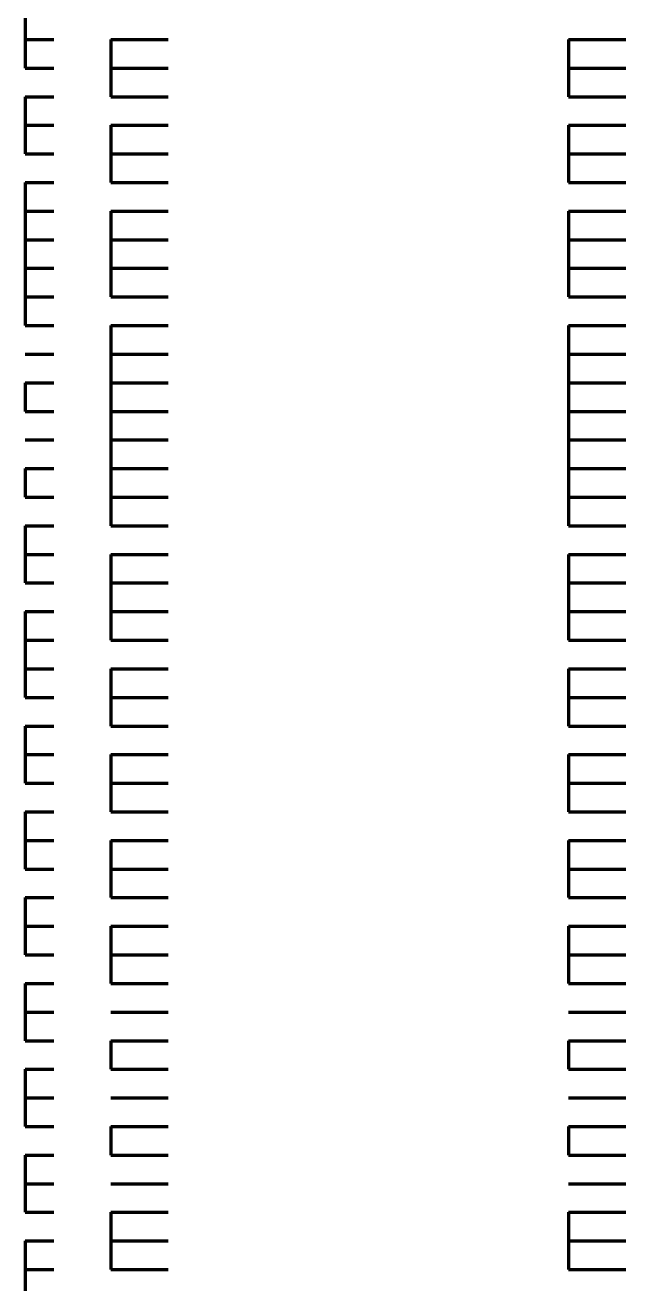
# Model space of a CAD drawing. Header units: inches. Extents: x 16 to 776, y 37 to 575.
# Drawn here: x 298.5 to 302, y 327.58 to 334.92 of the extents above; entities that cross this region are included whole.
import ezdxf

# ---------------------------------------------------------------- set-up
doc = ezdxf.new("R2010")
doc.units = ezdxf.units.IN
doc.header["$MEASUREMENT"] = 0
doc.layers.add('P', color=250, linetype='CONTINUOUS', lineweight=100)

msp = doc.modelspace()

# ---------------------------------------------------------------- linework, layer by layer
at = {"layer": 'P', "color": 0, "linetype": 'Continuous'}
for points in [[(298.5, 335), (298.5, 334.8333)], [(298.5, 334.8333), (298.5, 334.8333)], [(298.5, 334.8333), (298.6667, 334.8333)], [(298.5, 334.8333), (298.5, 334.6667)], [(298.5, 334.8333), (298.6667, 334.8333)], [(298.5, 334.8333), (298.5, 334.8333)], [(299, 334.8333), (299.1667, 334.8333)], [(299, 334.8333), (299, 334.6667)], [(299, 334.8333), (299.1667, 334.8333)], [(299.1667, 334.8333), (299.3333, 334.8333)], [(299.1667, 334.8333), (299.3333, 334.8333)], [(301.6667, 334.8333), (301.8333, 334.8333)], [(301.6667, 334.8333), (301.6667, 334.6667)], [(301.6667, 334.8333), (301.8333, 334.8333)], [(301.8333, 334.8333), (302, 334.8333)], [(301.8333, 334.8333), (302, 334.8333)], [(298.5, 334.6667), (298.5, 334.6667)], [(298.5, 334.6667), (298.6667, 334.6667)], [(298.5, 334.6667), (298.6667, 334.6667)], [(298.5, 334.6667), (298.5, 334.6667)], [(299, 334.6667), (299.1667, 334.6667)], [(299, 334.6667), (299, 334.5)], [(299, 334.6667), (299.1667, 334.6667)], [(299.1667, 334.6667), (299.3333, 334.6667)], [(299.1667, 334.6667), (299.3333, 334.6667)], [(301.6667, 334.6667), (301.8333, 334.6667)], [(301.6667, 334.6667), (301.6667, 334.5)], [(301.6667, 334.6667), (301.8333, 334.6667)], [(301.8333, 334.6667), (302, 334.6667)], [(301.8333, 334.6667), (302, 334.6667)], [(298.5, 334.5), (298.5, 334.5)], [(298.5, 334.5), (298.6667, 334.5)], [(298.5, 334.5), (298.5, 334.5)], [(298.5, 334.5), (298.5, 334.5)], [(298.5, 334.5), (298.6667, 334.5)], [(298.5, 334.5), (298.6667, 334.5)], [(298.5, 334.5), (298.5, 334.5)], [(298.5, 334.5), (298.5, 334.3333)], [(298.5, 334.5), (298.6667, 334.5)], [(298.5, 334.5), (298.5, 334.5)], [(299, 334.5), (299.1667, 334.5)], [(299, 334.5), (299.1667, 334.5)], [(299, 334.5), (299.1667, 334.5)], [(299, 334.5), (299.1667, 334.5)], [(299, 334.5), (299.1667, 334.5)], [(299, 334.5), (299.1667, 334.5)], [(299.1667, 334.5), (299.3333, 334.5)], [(299.1667, 334.5), (299.3333, 334.5)], [(299.1667, 334.5), (299.3333, 334.5)], [(299.1667, 334.5), (299.3333, 334.5)], [(299.1667, 334.5), (299.3333, 334.5)], [(299.1667, 334.5), (299.3333, 334.5)], [(301.6667, 334.5), (301.8333, 334.5)], [(301.6667, 334.5), (301.8333, 334.5)], [(301.6667, 334.5), (301.8333, 334.5)], [(301.6667, 334.5), (301.8333, 334.5)], [(301.6667, 334.5), (301.8333, 334.5)], [(301.6667, 334.5), (301.8333, 334.5)], [(301.8333, 334.5), (302, 334.5)], [(301.8333, 334.5), (302, 334.5)], [(301.8333, 334.5), (302, 334.5)], [(301.8333, 334.5), (302, 334.5)], [(301.8333, 334.5), (302, 334.5)], [(301.8333, 334.5), (302, 334.5)], [(298.5, 334.3333), (298.5, 334.3333)], [(298.5, 334.3333), (298.6667, 334.3333)], [(298.5, 334.3333), (298.5, 334.1667)], [(298.5, 334.3333), (298.6667, 334.3333)], [(298.5, 334.3333), (298.5, 334.3333)], [(299, 334.3333), (299.1667, 334.3333)], [(299, 334.3333), (299, 334.1667)], [(299, 334.3333), (299.1667, 334.3333)], [(299.1667, 334.3333), (299.3333, 334.3333)], [(299.1667, 334.3333), (299.3333, 334.3333)], [(301.6667, 334.3333), (301.8333, 334.3333)], [(301.6667, 334.3333), (301.6667, 334.1667)], [(301.6667, 334.3333), (301.8333, 334.3333)], [(301.8333, 334.3333), (302, 334.3333)], [(301.8333, 334.3333), (302, 334.3333)], [(298.5, 334.1667), (298.5, 334.1667)], [(298.5, 334.1667), (298.6667, 334.1667)], [(298.5, 334.1667), (298.6667, 334.1667)], [(298.5, 334.1667), (298.5, 334.1667)], [(299, 334.1667), (299.1667, 334.1667)], [(299, 334.1667), (299, 334)], [(299, 334.1667), (299.1667, 334.1667)], [(299.1667, 334.1667), (299.3333, 334.1667)], [(299.1667, 334.1667), (299.3333, 334.1667)], [(301.6667, 334.1667), (301.8333, 334.1667)], [(301.6667, 334.1667), (301.6667, 334)], [(301.6667, 334.1667), (301.8333, 334.1667)], [(301.8333, 334.1667), (302, 334.1667)], [(301.8333, 334.1667), (302, 334.1667)], [(298.5, 334), (298.5, 334)], [(298.5, 334), (298.6667, 334)], [(298.5, 334), (298.5, 334)], [(298.5, 334), (298.5, 334)], [(298.5, 334), (298.6667, 334)], [(298.5, 334), (298.6667, 334)], [(298.5, 334), (298.5, 334)], [(298.5, 334), (298.5, 333.8333)], [(298.5, 334), (298.6667, 334)], [(298.5, 334), (298.5, 334)], [(299, 334), (299.1667, 334)], [(299, 334), (299.1667, 334)], [(299, 334), (299.1667, 334)], [(299, 334), (299.1667, 334)], [(299, 334), (299.1667, 334)], [(299, 334), (299.1667, 334)], [(299.1667, 334), (299.3333, 334)], [(299.1667, 334), (299.3333, 334)], [(299.1667, 334), (299.3333, 334)], [(299.1667, 334), (299.3333, 334)], [(299.1667, 334), (299.3333, 334)], [(299.1667, 334), (299.3333, 334)], [(301.6667, 334), (301.8333, 334)], [(301.6667, 334), (301.8333, 334)], [(301.6667, 334), (301.8333, 334)], [(301.6667, 334), (301.8333, 334)], [(301.6667, 334), (301.8333, 334)], [(301.6667, 334), (301.8333, 334)], [(301.8333, 334), (302, 334)], [(301.8333, 334), (302, 334)], [(301.8333, 334), (302, 334)], [(301.8333, 334), (302, 334)], [(301.8333, 334), (302, 334)], [(301.8333, 334), (302, 334)], [(298.5, 333.8333), (298.5, 333.8333)], [(298.5, 333.8333), (298.6667, 333.8333)], [(298.5, 333.8333), (298.5, 333.6667)], [(298.5, 333.8333), (298.6667, 333.8333)], [(298.5, 333.8333), (298.5, 333.8333)], [(299, 333.8333), (299.1667, 333.8333)], [(299, 333.8333), (299, 333.6667)], [(299, 333.8333), (299.1667, 333.8333)], [(299.1667, 333.8333), (299.3333, 333.8333)], [(299.1667, 333.8333), (299.3333, 333.8333)], [(301.6667, 333.8333), (301.8333, 333.8333)], [(301.6667, 333.8333), (301.6667, 333.6667)], [(301.6667, 333.8333), (301.8333, 333.8333)], [(301.8333, 333.8333), (302, 333.8333)], [(301.8333, 333.8333), (302, 333.8333)], [(298.5, 333.6667), (298.5, 333.6667)], [(298.5, 333.6667), (298.6667, 333.6667)], [(298.5, 333.6667), (298.5, 333.6667)], [(298.5, 333.6667), (298.6667, 333.6667)], [(298.5, 333.6667), (298.6667, 333.6667)], [(298.5, 333.6667), (298.5, 333.6667)], [(298.5, 333.6667), (298.5, 333.5)], [(298.5, 333.6667), (298.6667, 333.6667)], [(298.5, 333.6667), (298.5, 333.6667)], [(299, 333.6667), (299.1667, 333.6667)], [(299, 333.6667), (299, 333.6667)], [(299, 333.6667), (299.1667, 333.6667)], [(299, 333.6667), (299.1667, 333.6667)], [(299, 333.6667), (299, 333.5)], [(299, 333.6667), (299.1667, 333.6667)], [(299.1667, 333.6667), (299.3333, 333.6667)], [(299.1667, 333.6667), (299.3333, 333.6667)], [(299.1667, 333.6667), (299.3333, 333.6667)], [(299.1667, 333.6667), (299.3333, 333.6667)], [(301.6667, 333.6667), (301.8333, 333.6667)], [(301.6667, 333.6667), (301.6667, 333.6667)], [(301.6667, 333.6667), (301.8333, 333.6667)], [(301.6667, 333.6667), (301.8333, 333.6667)], [(301.6667, 333.6667), (301.6667, 333.5)], [(301.6667, 333.6667), (301.8333, 333.6667)], [(301.8333, 333.6667), (302, 333.6667)], [(301.8333, 333.6667), (302, 333.6667)], [(301.8333, 333.6667), (302, 333.6667)], [(301.8333, 333.6667), (302, 333.6667)], [(298.5, 333.5), (298.5, 333.5)], [(298.5, 333.5), (298.6667, 333.5)], [(298.5, 333.5), (298.5, 333.3333)], [(298.5, 333.5), (298.6667, 333.5)], [(298.5, 333.5), (298.5, 333.5)], [(299, 333.5), (299.1667, 333.5)], [(299, 333.5), (299, 333.3333)], [(299, 333.5), (299.1667, 333.5)], [(299.1667, 333.5), (299.3333, 333.5)], [(299.1667, 333.5), (299.3333, 333.5)], [(301.6667, 333.5), (301.8333, 333.5)], [(301.6667, 333.5), (301.6667, 333.3333)], [(301.6667, 333.5), (301.8333, 333.5)], [(301.8333, 333.5), (302, 333.5)], [(301.8333, 333.5), (302, 333.5)], [(298.5, 333.3333), (298.5, 333.3333)], [(298.5, 333.3333), (298.6667, 333.3333)], [(298.5, 333.3333), (298.5, 333.1667)], [(298.5, 333.3333), (298.6667, 333.3333)], [(298.5, 333.3333), (298.5, 333.3333)], [(299, 333.3333), (299.1667, 333.3333)], [(299, 333.3333), (299.1667, 333.3333)], [(299.1667, 333.3333), (299.3333, 333.3333)], [(299.1667, 333.3333), (299.3333, 333.3333)], [(301.6667, 333.3333), (301.8333, 333.3333)], [(301.6667, 333.3333), (301.8333, 333.3333)], [(301.8333, 333.3333), (302, 333.3333)], [(301.8333, 333.3333), (302, 333.3333)], [(298.5, 333.1667), (298.5, 333.1667)], [(298.5, 333.1667), (298.6667, 333.1667)], [(298.5, 333.1667), (298.5, 333.1667)], [(298.5, 333.1667), (298.6667, 333.1667)], [(298.5, 333.1667), (298.6667, 333.1667)], [(298.5, 333.1667), (298.5, 333.1667)], [(298.5, 333.1667), (298.5, 333.1667)], [(298.5, 333.1667), (298.6667, 333.1667)], [(298.5, 333.1667), (298.6667, 333.1667)], [(298.5, 333.1667), (298.5, 333.1667)], [(298.5, 333.1667), (298.6667, 333.1667)], [(298.5, 333.1667), (298.5, 333.1667)], [(298.5, 333.1667), (298.6667, 333.1667)], [(298.5, 333.1667), (298.5, 333.1667)], [(299, 333.1667), (299.1667, 333.1667)], [(299, 333.1667), (299, 333.1667)], [(299, 333.1667), (299.1667, 333.1667)], [(299, 333.1667), (299.1667, 333.1667)], [(299, 333.1667), (299, 333)], [(299, 333.1667), (299.1667, 333.1667)], [(299.1667, 333.1667), (299.3333, 333.1667)], [(299.1667, 333.1667), (299.3333, 333.1667)], [(299.1667, 333.1667), (299.3333, 333.1667)], [(299.1667, 333.1667), (299.3333, 333.1667)], [(301.6667, 333.1667), (301.8333, 333.1667)], [(301.6667, 333.1667), (301.6667, 333.1667)], [(301.6667, 333.1667), (301.8333, 333.1667)], [(301.6667, 333.1667), (301.8333, 333.1667)], [(301.6667, 333.1667), (301.6667, 333)], [(301.6667, 333.1667), (301.8333, 333.1667)], [(301.8333, 333.1667), (302, 333.1667)], [(301.8333, 333.1667), (302, 333.1667)], [(301.8333, 333.1667), (302, 333.1667)], [(301.8333, 333.1667), (302, 333.1667)], [(298.5, 333), (298.5, 333)], [(298.5, 333), (298.6667, 333)], [(298.5, 333), (298.5, 333)], [(298.5, 333), (298.6667, 333)], [(298.5, 333), (298.6667, 333)], [(298.5, 333), (298.5, 333)], [(299, 333), (299.1667, 333)], [(299, 333), (299, 332.8333)], [(299, 333), (299.1667, 333)], [(299.1667, 333), (299.3333, 333)], [(299.1667, 333), (299.3333, 333)], [(301.6667, 333), (301.8333, 333)], [(301.6667, 333), (301.6667, 332.8333)], [(301.6667, 333), (301.8333, 333)], [(301.8333, 333), (302, 333)], [(301.8333, 333), (302, 333)], [(298.5, 332.8333), (298.5, 332.8333)], [(298.5, 332.8333), (298.6667, 332.8333)], [(298.5, 332.8333), (298.5, 332.8333)], [(298.5, 332.8333), (298.5, 332.8333)], [(298.5, 332.8333), (298.6667, 332.8333)], [(298.5, 332.8333), (298.6667, 332.8333)], [(298.5, 332.8333), (298.5, 332.8333)], [(298.5, 332.8333), (298.5, 332.6667)], [(298.5, 332.8333), (298.6667, 332.8333)], [(298.5, 332.8333), (298.5, 332.8333)], [(299, 332.8333), (299.1667, 332.8333)], [(299, 332.8333), (299.1667, 332.8333)], [(299, 332.8333), (299.1667, 332.8333)], [(299, 332.8333), (299, 332.6667)], [(299, 332.8333), (299.1667, 332.8333)], [(299.1667, 332.8333), (299.3333, 332.8333)], [(299.1667, 332.8333), (299.3333, 332.8333)], [(299.1667, 332.8333), (299.3333, 332.8333)], [(299.1667, 332.8333), (299.3333, 332.8333)], [(301.6667, 332.8333), (301.8333, 332.8333)], [(301.6667, 332.8333), (301.8333, 332.8333)], [(301.6667, 332.8333), (301.8333, 332.8333)], [(301.6667, 332.8333), (301.6667, 332.6667)], [(301.6667, 332.8333), (301.8333, 332.8333)], [(301.8333, 332.8333), (302, 332.8333)], [(301.8333, 332.8333), (302, 332.8333)], [(301.8333, 332.8333), (302, 332.8333)], [(301.8333, 332.8333), (302, 332.8333)], [(298.5, 332.6667), (298.5, 332.6667)], [(298.5, 332.6667), (298.6667, 332.6667)], [(298.5, 332.6667), (298.6667, 332.6667)], [(298.5, 332.6667), (298.5, 332.6667)], [(298.5, 332.6667), (298.6667, 332.6667)], [(298.5, 332.6667), (298.5, 332.6667)], [(299, 332.6667), (299.1667, 332.6667)], [(299, 332.6667), (299, 332.5)], [(299, 332.6667), (299.1667, 332.6667)], [(299.1667, 332.6667), (299.3333, 332.6667)], [(299.1667, 332.6667), (299.3333, 332.6667)], [(301.6667, 332.6667), (301.8333, 332.6667)], [(301.6667, 332.6667), (301.6667, 332.5)], [(301.6667, 332.6667), (301.8333, 332.6667)], [(301.8333, 332.6667), (302, 332.6667)], [(301.8333, 332.6667), (302, 332.6667)], [(298.5, 332.5), (298.5, 332.5)], [(298.5, 332.5), (298.6667, 332.5)], [(298.5, 332.5), (298.5, 332.5)], [(298.5, 332.5), (298.6667, 332.5)], [(298.5, 332.5), (298.6667, 332.5)], [(298.5, 332.5), (298.5, 332.5)], [(299, 332.5), (299.1667, 332.5)], [(299, 332.5), (299, 332.3333)], [(299, 332.5), (299.1667, 332.5)], [(299.1667, 332.5), (299.3333, 332.5)], [(299.1667, 332.5), (299.3333, 332.5)], [(301.6667, 332.5), (301.8333, 332.5)], [(301.6667, 332.5), (301.6667, 332.3333)], [(301.6667, 332.5), (301.8333, 332.5)], [(301.8333, 332.5), (302, 332.5)], [(301.8333, 332.5), (302, 332.5)], [(298.5, 332.3333), (298.5, 332.3333)], [(298.5, 332.3333), (298.6667, 332.3333)], [(298.5, 332.3333), (298.5, 332.3333)], [(298.5, 332.3333), (298.5, 332.3333)], [(298.5, 332.3333), (298.6667, 332.3333)], [(298.5, 332.3333), (298.6667, 332.3333)], [(298.5, 332.3333), (298.5, 332.3333)], [(298.5, 332.3333), (298.5, 332.1667)], [(298.5, 332.3333), (298.6667, 332.3333)], [(298.5, 332.3333), (298.5, 332.3333)], [(299, 332.3333), (299.1667, 332.3333)], [(299, 332.3333), (299.1667, 332.3333)], [(299, 332.3333), (299.1667, 332.3333)], [(299, 332.3333), (299, 332.1667)], [(299, 332.3333), (299.1667, 332.3333)], [(299.1667, 332.3333), (299.3333, 332.3333)], [(299.1667, 332.3333), (299.3333, 332.3333)], [(299.1667, 332.3333), (299.3333, 332.3333)], [(299.1667, 332.3333), (299.3333, 332.3333)], [(301.6667, 332.3333), (301.8333, 332.3333)], [(301.6667, 332.3333), (301.8333, 332.3333)], [(301.6667, 332.3333), (301.8333, 332.3333)], [(301.6667, 332.3333), (301.6667, 332.1667)], [(301.6667, 332.3333), (301.8333, 332.3333)], [(301.8333, 332.3333), (302, 332.3333)], [(301.8333, 332.3333), (302, 332.3333)], [(301.8333, 332.3333), (302, 332.3333)], [(301.8333, 332.3333), (302, 332.3333)], [(298.5, 332.1667), (298.5, 332.1667)], [(298.5, 332.1667), (298.6667, 332.1667)], [(298.5, 332.1667), (298.6667, 332.1667)], [(298.5, 332.1667), (298.5, 332.1667)], [(298.5, 332.1667), (298.6667, 332.1667)], [(298.5, 332.1667), (298.5, 332.1667)], [(299, 332.1667), (299.1667, 332.1667)], [(299, 332.1667), (299, 332)], [(299, 332.1667), (299.1667, 332.1667)], [(299.1667, 332.1667), (299.3333, 332.1667)], [(299.1667, 332.1667), (299.3333, 332.1667)], [(301.6667, 332.1667), (301.8333, 332.1667)], [(301.6667, 332.1667), (301.6667, 332)], [(301.6667, 332.1667), (301.8333, 332.1667)], [(301.8333, 332.1667), (302, 332.1667)], [(301.8333, 332.1667), (302, 332.1667)], [(298.5, 332), (298.5, 332)], [(298.5, 332), (298.6667, 332)], [(298.5, 332), (298.5, 332)], [(298.5, 332), (298.6667, 332)], [(298.5, 332), (298.5, 332)], [(298.5, 332), (298.6667, 332)], [(298.5, 332), (298.6667, 332)], [(298.5, 332), (298.5, 332)], [(298.5, 332), (298.5, 331.8333)], [(298.5, 332), (298.6667, 332)], [(298.5, 332), (298.5, 332)], [(299, 332), (299.1667, 332)], [(299, 332), (299, 332)], [(299, 332), (299.1667, 332)], [(299, 332), (299.1667, 332)], [(299, 332), (299.1667, 332)], [(299.1667, 332), (299.3333, 332)], [(299.1667, 332), (299.3333, 332)], [(299.1667, 332), (299.3333, 332)], [(299.1667, 332), (299.3333, 332)], [(301.6667, 332), (301.8333, 332)], [(301.6667, 332), (301.6667, 332)], [(301.6667, 332), (301.8333, 332)], [(301.6667, 332), (301.8333, 332)], [(301.6667, 332), (301.8333, 332)], [(301.8333, 332), (302, 332)], [(301.8333, 332), (302, 332)], [(301.8333, 332), (302, 332)], [(301.8333, 332), (302, 332)], [(298.5, 331.8333), (298.5, 331.8333)], [(298.5, 331.8333), (298.6667, 331.8333)], [(298.5, 331.8333), (298.5, 331.6667)], [(298.5, 331.8333), (298.6667, 331.8333)], [(298.5, 331.8333), (298.5, 331.8333)], [(299, 331.8333), (299.1667, 331.8333)], [(299, 331.8333), (299, 331.6667)], [(299, 331.8333), (299.1667, 331.8333)], [(299.1667, 331.8333), (299.3333, 331.8333)], [(299.1667, 331.8333), (299.3333, 331.8333)], [(301.6667, 331.8333), (301.8333, 331.8333)], [(301.6667, 331.8333), (301.6667, 331.6667)], [(301.6667, 331.8333), (301.8333, 331.8333)], [(301.8333, 331.8333), (302, 331.8333)], [(301.8333, 331.8333), (302, 331.8333)], [(298.5, 331.6667), (298.5, 331.6667)], [(298.5, 331.6667), (298.6667, 331.6667)], [(298.5, 331.6667), (298.6667, 331.6667)], [(298.5, 331.6667), (298.5, 331.6667)], [(298.5, 331.6667), (298.6667, 331.6667)], [(298.5, 331.6667), (298.5, 331.6667)], [(299, 331.6667), (299.1667, 331.6667)], [(299, 331.6667), (299, 331.5)], [(299, 331.6667), (299.1667, 331.6667)], [(299.1667, 331.6667), (299.3333, 331.6667)], [(299.1667, 331.6667), (299.3333, 331.6667)], [(301.6667, 331.6667), (301.8333, 331.6667)], [(301.6667, 331.6667), (301.6667, 331.5)], [(301.6667, 331.6667), (301.8333, 331.6667)], [(301.8333, 331.6667), (302, 331.6667)], [(301.8333, 331.6667), (302, 331.6667)], [(298.5, 331.5), (298.5, 331.5)], [(298.5, 331.5), (298.6667, 331.5)], [(298.5, 331.5), (298.5, 331.5)], [(298.5, 331.5), (298.6667, 331.5)], [(298.5, 331.5), (298.5, 331.5)], [(298.5, 331.5), (298.6667, 331.5)], [(298.5, 331.5), (298.6667, 331.5)], [(298.5, 331.5), (298.5, 331.5)], [(298.5, 331.5), (298.5, 331.3333)], [(298.5, 331.5), (298.6667, 331.5)], [(298.5, 331.5), (298.5, 331.5)], [(299, 331.5), (299.1667, 331.5)], [(299, 331.5), (299, 331.5)], [(299, 331.5), (299.1667, 331.5)], [(299, 331.5), (299.1667, 331.5)], [(299, 331.5), (299, 331.3333)], [(299, 331.5), (299.1667, 331.5)], [(299.1667, 331.5), (299.3333, 331.5)], [(299.1667, 331.5), (299.3333, 331.5)], [(299.1667, 331.5), (299.3333, 331.5)], [(299.1667, 331.5), (299.3333, 331.5)], [(301.6667, 331.5), (301.8333, 331.5)], [(301.6667, 331.5), (301.6667, 331.5)], [(301.6667, 331.5), (301.8333, 331.5)], [(301.6667, 331.5), (301.8333, 331.5)], [(301.6667, 331.5), (301.6667, 331.3333)], [(301.6667, 331.5), (301.8333, 331.5)], [(301.8333, 331.5), (302, 331.5)], [(301.8333, 331.5), (302, 331.5)], [(301.8333, 331.5), (302, 331.5)], [(301.8333, 331.5), (302, 331.5)], [(298.5, 331.3333), (298.5, 331.3333)], [(298.5, 331.3333), (298.6667, 331.3333)], [(298.5, 331.3333), (298.5, 331.1667)], [(298.5, 331.3333), (298.6667, 331.3333)], [(298.5, 331.3333), (298.5, 331.3333)], [(299, 331.3333), (299.1667, 331.3333)], [(299, 331.3333), (299.1667, 331.3333)], [(299.1667, 331.3333), (299.3333, 331.3333)], [(299.1667, 331.3333), (299.3333, 331.3333)], [(301.6667, 331.3333), (301.8333, 331.3333)], [(301.6667, 331.3333), (301.8333, 331.3333)], [(301.8333, 331.3333), (302, 331.3333)], [(301.8333, 331.3333), (302, 331.3333)], [(298.5, 331.1667), (298.5, 331.1667)], [(298.5, 331.1667), (298.6667, 331.1667)], [(298.5, 331.1667), (298.5, 331)], [(298.5, 331.1667), (298.6667, 331.1667)], [(298.5, 331.1667), (298.5, 331.1667)], [(299, 331.1667), (299.1667, 331.1667)], [(299, 331.1667), (299, 331)], [(299, 331.1667), (299.1667, 331.1667)], [(299.1667, 331.1667), (299.3333, 331.1667)], [(299.1667, 331.1667), (299.3333, 331.1667)], [(301.6667, 331.1667), (301.8333, 331.1667)], [(301.6667, 331.1667), (301.6667, 331)], [(301.6667, 331.1667), (301.8333, 331.1667)], [(301.8333, 331.1667), (302, 331.1667)], [(301.8333, 331.1667), (302, 331.1667)], [(298.5, 331), (298.5, 331)], [(298.5, 331), (298.6667, 331)], [(298.5, 331), (298.5, 331)], [(298.5, 331), (298.5, 331)], [(298.5, 331), (298.6667, 331)], [(298.5, 331), (298.6667, 331)], [(298.5, 331), (298.5, 331)], [(298.5, 331), (298.6667, 331)], [(298.5, 331), (298.5, 331)], [(299, 331), (299.1667, 331)], [(299, 331), (299, 331)], [(299, 331), (299.1667, 331)], [(299, 331), (299.1667, 331)], [(299, 331), (299, 330.8333)], [(299, 331), (299.1667, 331)], [(299.1667, 331), (299.3333, 331)], [(299.1667, 331), (299.3333, 331)], [(299.1667, 331), (299.3333, 331)], [(299.1667, 331), (299.3333, 331)], [(301.6667, 331), (301.8333, 331)], [(301.6667, 331), (301.6667, 331)], [(301.6667, 331), (301.8333, 331)], [(301.6667, 331), (301.8333, 331)], [(301.6667, 331), (301.6667, 330.8333)], [(301.6667, 331), (301.8333, 331)], [(301.8333, 331), (302, 331)], [(301.8333, 331), (302, 331)], [(301.8333, 331), (302, 331)], [(301.8333, 331), (302, 331)], [(298.5, 330.8333), (298.5, 330.8333)], [(298.5, 330.8333), (298.6667, 330.8333)], [(298.5, 330.8333), (298.5, 330.6667)], [(298.5, 330.8333), (298.6667, 330.8333)], [(298.5, 330.8333), (298.5, 330.8333)], [(299, 330.8333), (299.1667, 330.8333)], [(299, 330.8333), (299.1667, 330.8333)], [(299.1667, 330.8333), (299.3333, 330.8333)], [(299.1667, 330.8333), (299.3333, 330.8333)], [(301.6667, 330.8333), (301.8333, 330.8333)], [(301.6667, 330.8333), (301.8333, 330.8333)], [(301.8333, 330.8333), (302, 330.8333)], [(301.8333, 330.8333), (302, 330.8333)], [(298.5, 330.6667), (298.5, 330.6667)], [(298.5, 330.6667), (298.6667, 330.6667)], [(298.5, 330.6667), (298.5, 330.6667)], [(298.5, 330.6667), (298.5, 330.6667)], [(298.5, 330.6667), (298.6667, 330.6667)], [(298.5, 330.6667), (298.6667, 330.6667)], [(298.5, 330.6667), (298.5, 330.6667)], [(298.5, 330.6667), (298.5, 330.5)], [(298.5, 330.6667), (298.6667, 330.6667)], [(298.5, 330.6667), (298.5, 330.6667)], [(299, 330.6667), (299.1667, 330.6667)], [(299, 330.6667), (299, 330.6667)], [(299, 330.6667), (299.1667, 330.6667)], [(299, 330.6667), (299.1667, 330.6667)], [(299, 330.6667), (299, 330.5)], [(299, 330.6667), (299.1667, 330.6667)], [(299.1667, 330.6667), (299.3333, 330.6667)], [(299.1667, 330.6667), (299.3333, 330.6667)], [(299.1667, 330.6667), (299.3333, 330.6667)], [(299.1667, 330.6667), (299.3333, 330.6667)], [(301.6667, 330.6667), (301.8333, 330.6667)], [(301.6667, 330.6667), (301.6667, 330.6667)], [(301.6667, 330.6667), (301.8333, 330.6667)], [(301.6667, 330.6667), (301.8333, 330.6667)], [(301.6667, 330.6667), (301.6667, 330.5)], [(301.6667, 330.6667), (301.8333, 330.6667)], [(301.8333, 330.6667), (302, 330.6667)], [(301.8333, 330.6667), (302, 330.6667)], [(301.8333, 330.6667), (302, 330.6667)], [(301.8333, 330.6667), (302, 330.6667)], [(298.5, 330.5), (298.5, 330.5)], [(298.5, 330.5), (298.6667, 330.5)], [(298.5, 330.5), (298.6667, 330.5)], [(298.5, 330.5), (298.5, 330.5)], [(299, 330.5), (299.1667, 330.5)], [(299, 330.5), (299, 330.3333)], [(299, 330.5), (299.1667, 330.5)], [(299.1667, 330.5), (299.3333, 330.5)], [(299.1667, 330.5), (299.3333, 330.5)], [(301.6667, 330.5), (301.8333, 330.5)], [(301.6667, 330.5), (301.6667, 330.3333)], [(301.6667, 330.5), (301.8333, 330.5)], [(301.8333, 330.5), (302, 330.5)], [(301.8333, 330.5), (302, 330.5)], [(298.5, 330.3333), (298.5, 330.3333)], [(298.5, 330.3333), (298.6667, 330.3333)], [(298.5, 330.3333), (298.5, 330.1667)], [(298.5, 330.3333), (298.6667, 330.3333)], [(298.5, 330.3333), (298.5, 330.3333)], [(299, 330.3333), (299.1667, 330.3333)], [(299, 330.3333), (299.1667, 330.3333)], [(299.1667, 330.3333), (299.3333, 330.3333)], [(299.1667, 330.3333), (299.3333, 330.3333)], [(301.6667, 330.3333), (301.8333, 330.3333)], [(301.6667, 330.3333), (301.8333, 330.3333)], [(301.8333, 330.3333), (302, 330.3333)], [(301.8333, 330.3333), (302, 330.3333)], [(298.5, 330.1667), (298.5, 330.1667)], [(298.5, 330.1667), (298.6667, 330.1667)], [(298.5, 330.1667), (298.5, 330.1667)], [(298.5, 330.1667), (298.5, 330.1667)], [(298.5, 330.1667), (298.6667, 330.1667)], [(298.5, 330.1667), (298.6667, 330.1667)], [(298.5, 330.1667), (298.5, 330.1667)], [(298.5, 330.1667), (298.5, 330)], [(298.5, 330.1667), (298.6667, 330.1667)], [(298.5, 330.1667), (298.5, 330.1667)], [(299, 330.1667), (299.1667, 330.1667)], [(299, 330.1667), (299, 330.1667)], [(299, 330.1667), (299.1667, 330.1667)], [(299, 330.1667), (299.1667, 330.1667)], [(299, 330.1667), (299, 330)], [(299, 330.1667), (299.1667, 330.1667)], [(299.1667, 330.1667), (299.3333, 330.1667)], [(299.1667, 330.1667), (299.3333, 330.1667)], [(299.1667, 330.1667), (299.3333, 330.1667)], [(299.1667, 330.1667), (299.3333, 330.1667)], [(301.6667, 330.1667), (301.8333, 330.1667)], [(301.6667, 330.1667), (301.6667, 330.1667)], [(301.6667, 330.1667), (301.8333, 330.1667)], [(301.6667, 330.1667), (301.8333, 330.1667)], [(301.6667, 330.1667), (301.6667, 330)], [(301.6667, 330.1667), (301.8333, 330.1667)], [(301.8333, 330.1667), (302, 330.1667)], [(301.8333, 330.1667), (302, 330.1667)], [(301.8333, 330.1667), (302, 330.1667)], [(301.8333, 330.1667), (302, 330.1667)], [(298.5, 330), (298.5, 330)], [(298.5, 330), (298.6667, 330)], [(298.5, 330), (298.6667, 330)], [(298.5, 330), (298.5, 330)], [(299, 330), (299.1667, 330)], [(299, 330), (299, 329.8333)], [(299, 330), (299.1667, 330)], [(299.1667, 330), (299.3333, 330)], [(299.1667, 330), (299.3333, 330)], [(301.6667, 330), (301.8333, 330)], [(301.6667, 330), (301.6667, 329.8333)], [(301.6667, 330), (301.8333, 330)], [(301.8333, 330), (302, 330)], [(301.8333, 330), (302, 330)], [(298.5, 329.8333), (298.5, 329.8333)], [(298.5, 329.8333), (298.6667, 329.8333)], [(298.5, 329.8333), (298.5, 329.8333)], [(298.5, 329.8333), (298.5, 329.8333)], [(298.5, 329.8333), (298.6667, 329.8333)], [(298.5, 329.8333), (298.6667, 329.8333)], [(298.5, 329.8333), (298.5, 329.8333)], [(298.5, 329.8333), (298.5, 329.6667)], [(298.5, 329.8333), (298.6667, 329.8333)], [(298.5, 329.8333), (298.5, 329.8333)], [(299, 329.8333), (299.1667, 329.8333)], [(299, 329.8333), (299.1667, 329.8333)], [(299, 329.8333), (299.1667, 329.8333)], [(299, 329.8333), (299.1667, 329.8333)], [(299, 329.8333), (299.1667, 329.8333)], [(299, 329.8333), (299.1667, 329.8333)], [(299.1667, 329.8333), (299.3333, 329.8333)], [(299.1667, 329.8333), (299.3333, 329.8333)], [(299.1667, 329.8333), (299.3333, 329.8333)], [(299.1667, 329.8333), (299.3333, 329.8333)], [(299.1667, 329.8333), (299.3333, 329.8333)], [(299.1667, 329.8333), (299.3333, 329.8333)], [(301.6667, 329.8333), (301.8333, 329.8333)], [(301.6667, 329.8333), (301.8333, 329.8333)], [(301.6667, 329.8333), (301.8333, 329.8333)], [(301.6667, 329.8333), (301.8333, 329.8333)], [(301.6667, 329.8333), (301.8333, 329.8333)], [(301.6667, 329.8333), (301.8333, 329.8333)], [(301.8333, 329.8333), (302, 329.8333)], [(301.8333, 329.8333), (302, 329.8333)], [(301.8333, 329.8333), (302, 329.8333)], [(301.8333, 329.8333), (302, 329.8333)], [(301.8333, 329.8333), (302, 329.8333)], [(301.8333, 329.8333), (302, 329.8333)], [(298.5, 329.6667), (298.5, 329.6667)], [(298.5, 329.6667), (298.6667, 329.6667)], [(298.5, 329.6667), (298.5, 329.5)], [(298.5, 329.6667), (298.6667, 329.6667)], [(298.5, 329.6667), (298.5, 329.6667)], [(299, 329.6667), (299.1667, 329.6667)], [(299, 329.6667), (299, 329.5)], [(299, 329.6667), (299.1667, 329.6667)], [(299.1667, 329.6667), (299.3333, 329.6667)], [(299.1667, 329.6667), (299.3333, 329.6667)], [(301.6667, 329.6667), (301.8333, 329.6667)], [(301.6667, 329.6667), (301.6667, 329.5)], [(301.6667, 329.6667), (301.8333, 329.6667)], [(301.8333, 329.6667), (302, 329.6667)], [(301.8333, 329.6667), (302, 329.6667)], [(298.5, 329.5), (298.5, 329.5)], [(298.5, 329.5), (298.6667, 329.5)], [(298.5, 329.5), (298.6667, 329.5)], [(298.5, 329.5), (298.5, 329.5)], [(299, 329.5), (299.1667, 329.5)], [(299, 329.5), (299, 329.3333)], [(299, 329.5), (299.1667, 329.5)], [(299.1667, 329.5), (299.3333, 329.5)], [(299.1667, 329.5), (299.3333, 329.5)], [(301.6667, 329.5), (301.8333, 329.5)], [(301.6667, 329.5), (301.6667, 329.3333)], [(301.6667, 329.5), (301.8333, 329.5)], [(301.8333, 329.5), (302, 329.5)], [(301.8333, 329.5), (302, 329.5)], [(298.5, 329.3333), (298.5, 329.3333)], [(298.5, 329.3333), (298.6667, 329.3333)], [(298.5, 329.3333), (298.5, 329.3333)], [(298.5, 329.3333), (298.5, 329.3333)], [(298.5, 329.3333), (298.6667, 329.3333)], [(298.5, 329.3333), (298.6667, 329.3333)], [(298.5, 329.3333), (298.5, 329.3333)], [(298.5, 329.3333), (298.5, 329.1667)], [(298.5, 329.3333), (298.6667, 329.3333)], [(298.5, 329.3333), (298.5, 329.3333)], [(299, 329.3333), (299.1667, 329.3333)], [(299, 329.3333), (299, 329.3333)], [(299, 329.3333), (299.1667, 329.3333)], [(299, 329.3333), (299.1667, 329.3333)], [(299, 329.3333), (299.1667, 329.3333)], [(299, 329.3333), (299.1667, 329.3333)], [(299.1667, 329.3333), (299.3333, 329.3333)], [(299.1667, 329.3333), (299.3333, 329.3333)], [(299.1667, 329.3333), (299.3333, 329.3333)], [(299.1667, 329.3333), (299.3333, 329.3333)], [(299.1667, 329.3333), (299.3333, 329.3333)], [(301.6667, 329.3333), (301.8333, 329.3333)], [(301.6667, 329.3333), (301.6667, 329.3333)], [(301.6667, 329.3333), (301.8333, 329.3333)], [(301.6667, 329.3333), (301.8333, 329.3333)], [(301.6667, 329.3333), (301.8333, 329.3333)], [(301.6667, 329.3333), (301.8333, 329.3333)], [(301.8333, 329.3333), (302, 329.3333)], [(301.8333, 329.3333), (302, 329.3333)], [(301.8333, 329.3333), (302, 329.3333)], [(301.8333, 329.3333), (302, 329.3333)], [(301.8333, 329.3333), (302, 329.3333)], [(298.5, 329.1667), (298.5, 329.1667)], [(298.5, 329.1667), (298.6667, 329.1667)], [(298.5, 329.1667), (298.5, 329)], [(298.5, 329.1667), (298.6667, 329.1667)], [(298.5, 329.1667), (298.5, 329.1667)], [(299, 329.1667), (299.1667, 329.1667)], [(299, 329.1667), (299.1667, 329.1667)], [(299, 329.1667), (299.1667, 329.1667)], [(299.1667, 329.1667), (299.3333, 329.1667)], [(299.1667, 329.1667), (299.3333, 329.1667)], [(299.1667, 329.1667), (299.3333, 329.1667)], [(301.6667, 329.1667), (301.8333, 329.1667)], [(301.6667, 329.1667), (301.8333, 329.1667)], [(301.6667, 329.1667), (301.8333, 329.1667)], [(301.8333, 329.1667), (302, 329.1667)], [(301.8333, 329.1667), (302, 329.1667)], [(301.8333, 329.1667), (302, 329.1667)], [(298.5, 329), (298.5, 329)], [(298.5, 329), (298.6667, 329)], [(298.5, 329), (298.5, 329)], [(298.5, 329), (298.5, 329)], [(298.5, 329), (298.6667, 329)], [(298.5, 329), (298.6667, 329)], [(298.5, 329), (298.5, 329)], [(298.5, 329), (298.6667, 329)], [(298.5, 329), (298.5, 329)], [(299, 329), (299.1667, 329)], [(299, 329), (299, 329)], [(299, 329), (299.1667, 329)], [(299, 329), (299.1667, 329)], [(299, 329), (299, 328.8333)], [(299, 329), (299.1667, 329)], [(299.1667, 329), (299.3333, 329)], [(299.1667, 329), (299.3333, 329)], [(299.1667, 329), (299.3333, 329)], [(299.1667, 329), (299.3333, 329)], [(301.6667, 329), (301.8333, 329)], [(301.6667, 329), (301.6667, 329)], [(301.6667, 329), (301.8333, 329)], [(301.6667, 329), (301.8333, 329)], [(301.6667, 329), (301.6667, 328.8333)], [(301.6667, 329), (301.8333, 329)], [(301.8333, 329), (302, 329)], [(301.8333, 329), (302, 329)], [(301.8333, 329), (302, 329)], [(301.8333, 329), (302, 329)], [(298.5, 328.8333), (298.5, 328.8333)], [(298.5, 328.8333), (298.6667, 328.8333)], [(298.5, 328.8333), (298.5, 328.6667)], [(298.5, 328.8333), (298.6667, 328.8333)], [(298.5, 328.8333), (298.5, 328.8333)], [(299, 328.8333), (299.1667, 328.8333)], [(299, 328.8333), (299.1667, 328.8333)], [(299, 328.8333), (299.1667, 328.8333)], [(299.1667, 328.8333), (299.3333, 328.8333)], [(299.1667, 328.8333), (299.3333, 328.8333)], [(299.1667, 328.8333), (299.3333, 328.8333)], [(301.6667, 328.8333), (301.8333, 328.8333)], [(301.6667, 328.8333), (301.8333, 328.8333)], [(301.6667, 328.8333), (301.8333, 328.8333)], [(301.8333, 328.8333), (302, 328.8333)], [(301.8333, 328.8333), (302, 328.8333)], [(301.8333, 328.8333), (302, 328.8333)], [(298.5, 328.6667), (298.5, 328.6667)], [(298.5, 328.6667), (298.6667, 328.6667)], [(298.5, 328.6667), (298.5, 328.5)], [(298.5, 328.6667), (298.6667, 328.6667)], [(298.5, 328.6667), (298.5, 328.6667)], [(299, 328.6667), (299.1667, 328.6667)], [(299, 328.6667), (299.1667, 328.6667)], [(299, 328.6667), (299.1667, 328.6667)], [(299.1667, 328.6667), (299.3333, 328.6667)], [(299.1667, 328.6667), (299.3333, 328.6667)], [(299.1667, 328.6667), (299.3333, 328.6667)], [(301.6667, 328.6667), (301.8333, 328.6667)], [(301.6667, 328.6667), (301.8333, 328.6667)], [(301.6667, 328.6667), (301.8333, 328.6667)], [(301.8333, 328.6667), (302, 328.6667)], [(301.8333, 328.6667), (302, 328.6667)], [(301.8333, 328.6667), (302, 328.6667)], [(298.5, 328.5), (298.5, 328.5)], [(298.5, 328.5), (298.6667, 328.5)], [(298.5, 328.5), (298.5, 328.5)], [(298.5, 328.5), (298.5, 328.5)], [(298.5, 328.5), (298.6667, 328.5)], [(298.5, 328.5), (298.6667, 328.5)], [(298.5, 328.5), (298.5, 328.5)], [(298.5, 328.5), (298.6667, 328.5)], [(298.5, 328.5), (298.5, 328.5)], [(299, 328.5), (299.1667, 328.5)], [(299, 328.5), (299, 328.5)], [(299, 328.5), (299.1667, 328.5)], [(299, 328.5), (299.1667, 328.5)], [(299, 328.5), (299, 328.3333)], [(299, 328.5), (299.1667, 328.5)], [(299.1667, 328.5), (299.3333, 328.5)], [(299.1667, 328.5), (299.3333, 328.5)], [(299.1667, 328.5), (299.3333, 328.5)], [(299.1667, 328.5), (299.3333, 328.5)], [(301.6667, 328.5), (301.8333, 328.5)], [(301.6667, 328.5), (301.6667, 328.5)], [(301.6667, 328.5), (301.8333, 328.5)], [(301.6667, 328.5), (301.8333, 328.5)], [(301.6667, 328.5), (301.6667, 328.3333)], [(301.6667, 328.5), (301.8333, 328.5)], [(301.8333, 328.5), (302, 328.5)], [(301.8333, 328.5), (302, 328.5)], [(301.8333, 328.5), (302, 328.5)], [(301.8333, 328.5), (302, 328.5)], [(298.5, 328.3333), (298.5, 328.3333)], [(298.5, 328.3333), (298.6667, 328.3333)], [(298.5, 328.3333), (298.5, 328.1667)], [(298.5, 328.3333), (298.6667, 328.3333)], [(298.5, 328.3333), (298.5, 328.3333)], [(299, 328.3333), (299.1667, 328.3333)], [(299, 328.3333), (299.1667, 328.3333)], [(299, 328.3333), (299.1667, 328.3333)], [(299.1667, 328.3333), (299.3333, 328.3333)], [(299.1667, 328.3333), (299.3333, 328.3333)], [(299.1667, 328.3333), (299.3333, 328.3333)], [(301.6667, 328.3333), (301.8333, 328.3333)], [(301.6667, 328.3333), (301.8333, 328.3333)], [(301.6667, 328.3333), (301.8333, 328.3333)], [(301.8333, 328.3333), (302, 328.3333)], [(301.8333, 328.3333), (302, 328.3333)], [(301.8333, 328.3333), (302, 328.3333)], [(298.5, 328.1667), (298.5, 328.1667)], [(298.5, 328.1667), (298.6667, 328.1667)], [(298.5, 328.1667), (298.5, 328)], [(298.5, 328.1667), (298.6667, 328.1667)], [(298.5, 328.1667), (298.5, 328.1667)], [(299, 328.1667), (299.1667, 328.1667)], [(299, 328.1667), (299.1667, 328.1667)], [(299, 328.1667), (299.1667, 328.1667)], [(299.1667, 328.1667), (299.3333, 328.1667)], [(299.1667, 328.1667), (299.3333, 328.1667)], [(299.1667, 328.1667), (299.3333, 328.1667)], [(301.6667, 328.1667), (301.8333, 328.1667)], [(301.6667, 328.1667), (301.8333, 328.1667)], [(301.6667, 328.1667), (301.8333, 328.1667)], [(301.8333, 328.1667), (302, 328.1667)], [(301.8333, 328.1667), (302, 328.1667)], [(301.8333, 328.1667), (302, 328.1667)], [(298.5, 328), (298.5, 328)], [(298.5, 328), (298.6667, 328)], [(298.5, 328), (298.5, 328)], [(298.5, 328), (298.5, 328)], [(298.5, 328), (298.6667, 328)], [(298.5, 328), (298.6667, 328)], [(298.5, 328), (298.5, 328)], [(298.5, 328), (298.6667, 328)], [(298.5, 328), (298.5, 328)], [(299, 328), (299.1667, 328)], [(299, 328), (299, 328)], [(299, 328), (299.1667, 328)], [(299, 328), (299.1667, 328)], [(299, 328), (299, 327.8333)], [(299, 328), (299.1667, 328)], [(299.1667, 328), (299.3333, 328)], [(299.1667, 328), (299.3333, 328)], [(299.1667, 328), (299.3333, 328)], [(299.1667, 328), (299.3333, 328)], [(301.6667, 328), (301.8333, 328)], [(301.6667, 328), (301.6667, 328)], [(301.6667, 328), (301.8333, 328)], [(301.6667, 328), (301.8333, 328)], [(301.6667, 328), (301.6667, 327.8333)], [(301.6667, 328), (301.8333, 328)], [(301.8333, 328), (302, 328)], [(301.8333, 328), (302, 328)], [(301.8333, 328), (302, 328)], [(301.8333, 328), (302, 328)], [(298.5, 327.8333), (298.5, 327.8333)], [(298.5, 327.8333), (298.6667, 327.8333)], [(298.5, 327.8333), (298.5, 327.6667)], [(298.5, 327.8333), (298.6667, 327.8333)], [(298.5, 327.8333), (298.5, 327.8333)], [(299, 327.8333), (299.1667, 327.8333)], [(299, 327.8333), (299, 327.6667)], [(299, 327.8333), (299.1667, 327.8333)], [(299.1667, 327.8333), (299.3333, 327.8333)], [(299.1667, 327.8333), (299.3333, 327.8333)], [(301.6667, 327.8333), (301.8333, 327.8333)], [(301.6667, 327.8333), (301.6667, 327.6667)], [(301.6667, 327.8333), (301.8333, 327.8333)], [(301.8333, 327.8333), (302, 327.8333)], [(301.8333, 327.8333), (302, 327.8333)], [(298.5, 327.6667), (298.5, 327.6667)], [(298.5, 327.6667), (298.6667, 327.6667)], [(298.5, 327.6667), (298.5, 327.6667)], [(298.5, 327.6667), (298.5, 327.6667)], [(298.5, 327.6667), (298.6667, 327.6667)], [(298.5, 327.6667), (298.6667, 327.6667)], [(298.5, 327.6667), (298.5, 327.6667)], [(298.5, 327.6667), (298.5, 327.5)], [(298.5, 327.6667), (298.6667, 327.6667)], [(298.5, 327.6667), (298.5, 327.6667)], [(299, 327.6667), (299.1667, 327.6667)], [(299, 327.6667), (299.1667, 327.6667)], [(299, 327.6667), (299.1667, 327.6667)], [(299, 327.6667), (299.1667, 327.6667)], [(299, 327.6667), (299.1667, 327.6667)], [(299, 327.6667), (299.1667, 327.6667)], [(299.1667, 327.6667), (299.3333, 327.6667)], [(299.1667, 327.6667), (299.3333, 327.6667)], [(299.1667, 327.6667), (299.3333, 327.6667)], [(299.1667, 327.6667), (299.3333, 327.6667)], [(299.1667, 327.6667), (299.3333, 327.6667)], [(299.1667, 327.6667), (299.3333, 327.6667)], [(301.6667, 327.6667), (301.8333, 327.6667)], [(301.6667, 327.6667), (301.8333, 327.6667)], [(301.6667, 327.6667), (301.8333, 327.6667)], [(301.6667, 327.6667), (301.8333, 327.6667)], [(301.6667, 327.6667), (301.8333, 327.6667)], [(301.6667, 327.6667), (301.8333, 327.6667)], [(301.8333, 327.6667), (302, 327.6667)], [(301.8333, 327.6667), (302, 327.6667)], [(301.8333, 327.6667), (302, 327.6667)], [(301.8333, 327.6667), (302, 327.6667)], [(301.8333, 327.6667), (302, 327.6667)], [(301.8333, 327.6667), (302, 327.6667)]]:
    msp.add_lwpolyline(points, dxfattribs=at)

doc.saveas('drawing.dxf')
